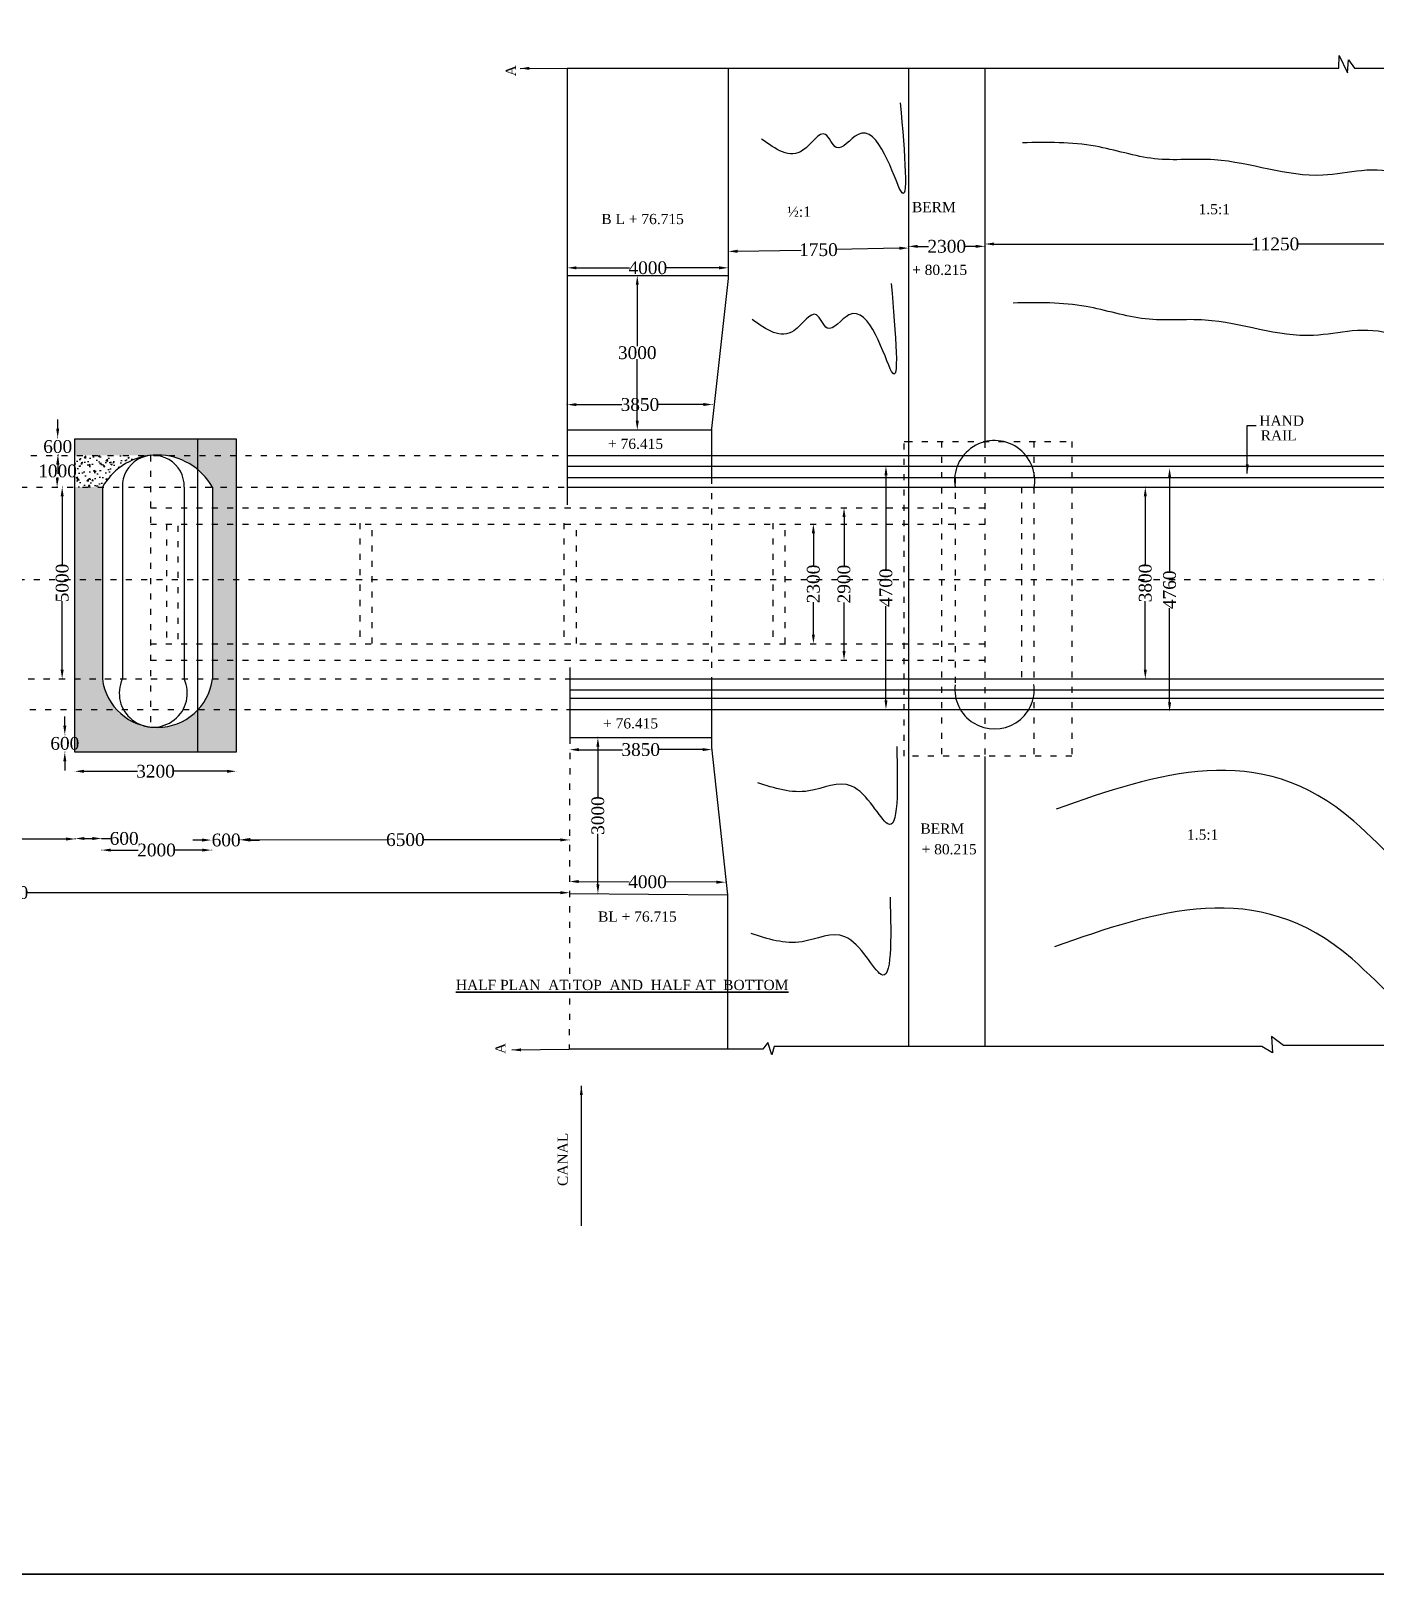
# Model space of a CAD drawing. Header units: millimetres. Extents: x 4400 to 80193, y -403 to 48046.
# Drawn here: x 22883 to 49171, y -403 to 29781 of the extents above; entities that cross this region are included whole.
import ezdxf

# ---------------------------------------------------------------- set-up
doc = ezdxf.new("R2010")
doc.units = ezdxf.units.MM
doc.header["$MEASUREMENT"] = 0
doc.linetypes.add('ACAD_ISO03W100', pattern=[30, 12, -18])
for name, color, linetype in [('DIM', 5, 'Continuous'), ('DO LINE', 3, 'Continuous'), ('DWG.LINE', 10, 'Continuous'), ('HATCH', 2, 'Continuous'), ('TEXT', 7, 'Continuous')]:
    doc.layers.add(name, color=color, linetype=linetype)
doc.layers.add('TITLE', color=7, linetype='Continuous', lineweight=30)
doc.styles.get("Standard").update_dxf_attribs({"font": 'TIMES.TTF', "height": 250})
doc.dimstyles.get("Standard").update_dxf_attribs({"dimtxt": 250, "dimasz": 180, "dimexe": 0.18, "dimexo": 0.0625, "dimgap": 0.09, "dimtad": 0, "dimtih": 1, "dimtoh": 1, "dimdec": 0, "dimzin": 0, "dimdsep": 46, "dimtxsty": 'Standard', "dimcen": 300, "dimclre": 256, "dimclrt": 4, "dimadec": 0, "dimazin": 0, "dimtfac": 1, "dimtdec": 0, "dimtofl": 0, "dimtmove": 0, "dimatfit": 3, "dimfxl": 5, "dimfxlon": 1, "dimtolj": 1, "dimtzin": 0, "dimarcsym": 0})
pattern_1 = [(50, (0, 0), (286.904, -25.1009), [30, -330]), (355, (0, 0), (-55.5005, 300.8769), [24, -264]), (100.4514, (23.9, -2.1), (231.4038, 275.7758), [25.496, -280.4568]), (46.1842, (0, 80), (426.8964, -66.2076), [45, -495]), (96.6356, (35.57, 74.5), (373.865, 389.647), [38.244, -420.685]), (351.1842, (0, 80), (373.865, 389.6474), [36, -396]), (21, (40, 60), (238.7628, -161.0476), [30, -330]), (326, (40, 60), (97.3261, 290.06), [24, -264]), (71.4514, (59.9, 46.58), (336.089, 129.0122), [25.496, -280.4568]), (37.5, (0, 0), (4.86394, 133.15754), [0, -260.8, 0, -268, 0, -265]), (7.5, (0, 0), (105.2278, 157.7647), [0, -152.8, 0, -254.8, 0, -101]), (327.5, (-89.2, 0), (213.52897, -9.02195), [0, -100, 0, -312, 0, -414]), (317.5, (-129.2, 0), (233.2745, 40.042), [0, -130, 0, -207.2, 0, -294])]

# ---------------------------------------------------------------- blocks, each defined once
blk = doc.blocks.new('*D44')
at = {"layer": 'Defpoints', "color": 0, "ltscale": 0.2}
for p in [(17207, 14016), (23752, 14016), (23752, 13975)]:
    blk.add_point(p, dxfattribs=at)
at = {"layer": 'DIM', "lineweight": -2, "ltscale": 0.2}
for p, q in [((17207, 13980), (17207, 13975)), ((23752, 13980), (23752, 13975))]:
    blk.add_line(p, q, dxfattribs=at)
at = {"layer": 'DIM', "color": 0, "lineweight": -2, "ltscale": 0.2}
for p, q in [((17387, 13975), (20125, 13975)), ((23572, 13975), (20834, 13975))]:
    blk.add_line(p, q, dxfattribs=at)
at = {"layer": 'DIM', "color": 0, "ltscale": 0.2}
for points in [[(17387, 14005), (17387, 13945), (17207, 13975)], [(23572, 14005), (23572, 13945), (23752, 13975)]]:
    blk.add_solid(points, dxfattribs=at)
at = {"layer": 'DIM', "color": 4, "ltscale": 0.2, "insert": (20479, 13975), "char_height": 250, "attachment_point": 5}
blk.add_mtext('\\A1;6800', dxfattribs=at)
blk = doc.blocks.new('*D45')
at = {"layer": 'Defpoints', "color": 0, "ltscale": 0.2}
for p in [(23752, 13975), (24266, 13985), (24266, 13975)]:
    blk.add_point(p, dxfattribs=at)
at = {"layer": 'DIM', "lineweight": -2, "ltscale": 0.2}
for p, q in [((23752, 13980), (23752, 13985)), ((24266, 13980), (24266, 13985))]:
    blk.add_line(p, q, dxfattribs=at)
at = {"layer": 'DIM', "color": 0, "lineweight": -2, "ltscale": 0.2}
for p, q in [((23932, 13985), (24086, 13985)), ((24266, 13985), (24446, 13985))]:
    blk.add_line(p, q, dxfattribs=at)
at = {"layer": 'DIM', "color": 0, "ltscale": 0.2}
for points in [[(23932, 14015), (23932, 13955), (23752, 13985)], [(24086, 14015), (24086, 13955), (24266, 13985)]]:
    blk.add_solid(points, dxfattribs=at)
at = {"layer": 'DIM', "color": 4, "ltscale": 0.2, "insert": (24708, 13985), "char_height": 250, "attachment_point": 5}
blk.add_mtext('\\A1;600', dxfattribs=at)
blk = doc.blocks.new('*D46')
at = {"layer": 'Defpoints', "color": 0, "ltscale": 0.2}
for p in [(24267, 13985), (26414, 13985), (26414, 13758)]:
    blk.add_point(p, dxfattribs=at)
at = {"layer": 'DIM', "lineweight": -2, "ltscale": 0.2}
for p, q in [((24267, 13763), (24267, 13758)), ((26414, 13763), (26414, 13758))]:
    blk.add_line(p, q, dxfattribs=at)
at = {"layer": 'DIM', "color": 0, "lineweight": -2, "ltscale": 0.2}
for p, q in [((24447, 13758), (24982, 13758)), ((26234, 13758), (25699, 13758))]:
    blk.add_line(p, q, dxfattribs=at)
at = {"layer": 'DIM', "color": 0, "ltscale": 0.2}
for points in [[(24447, 13788), (24447, 13728), (24267, 13758)], [(26234, 13788), (26234, 13728), (26414, 13758)]]:
    blk.add_solid(points, dxfattribs=at)
at = {"layer": 'DIM', "color": 4, "ltscale": 0.2, "insert": (25341, 13758), "char_height": 250, "attachment_point": 5}
blk.add_mtext('\\A1;2000', dxfattribs=at)
blk = doc.blocks.new('*D47')
at = {"layer": 'Defpoints', "color": 0, "ltscale": 0.2}
for p in [(26413, 13954), (26992, 13954), (26992, 13954)]:
    blk.add_point(p, dxfattribs=at)
at = {"layer": 'DIM', "color": 0, "lineweight": -2, "ltscale": 0.2}
for p, q in [((26233, 13954), (26053, 13954)), ((27172, 13954), (27352, 13954))]:
    blk.add_line(p, q, dxfattribs=at)
at = {"layer": 'DIM', "lineweight": -2, "ltscale": 0.2}
for p, q in [((26413, 13954), (26413, 13955)), ((26992, 13954), (26992, 13955))]:
    blk.add_line(p, q, dxfattribs=at)
at = {"layer": 'DIM', "color": 0, "ltscale": 0.2}
for points in [[(26233, 13984), (26233, 13924), (26413, 13954)], [(27172, 13984), (27172, 13924), (26992, 13954)]]:
    blk.add_solid(points, dxfattribs=at)
at = {"layer": 'DIM', "color": 4, "ltscale": 0.2, "insert": (26702, 13954), "char_height": 250, "attachment_point": 5}
blk.add_mtext('\\A1;600', dxfattribs=at)
blk = doc.blocks.new('*D48')
at = {"layer": 'Defpoints', "color": 0, "ltscale": 0.2}
for p in [(26996, 13954), (33418, 13957), (33418, 13945)]:
    blk.add_point(p, dxfattribs=at)
at = {"layer": 'DIM', "lineweight": -2, "ltscale": 0.2}
for p, q in [((26996, 13961), (26996, 13966)), ((33418, 13952), (33418, 13957))]:
    blk.add_line(p, q, dxfattribs=at)
at = {"layer": 'DIM', "color": 0, "lineweight": -2, "ltscale": 0.2}
for p, q in [((27176, 13966), (29853, 13962)), ((33238, 13957), (30562, 13961))]:
    blk.add_line(p, q, dxfattribs=at)
at = {"layer": 'DIM', "color": 0, "ltscale": 0.2}
for points in [[(27176, 13996), (27176, 13936), (26996, 13966)], [(33238, 13987), (33238, 13927), (33418, 13957)]]:
    blk.add_solid(points, dxfattribs=at)
at = {"layer": 'DIM', "color": 4, "ltscale": 0.2, "insert": (30207, 13961), "char_height": 250, "attachment_point": 5}
blk.add_mtext('\\A1;6500', dxfattribs=at)
blk = doc.blocks.new('*D49')
at = {"layer": 'Defpoints', "color": 0, "ltscale": 0.2}
for p in [(33421, 15722), (36198, 15724), (36198, 15724)]:
    blk.add_point(p, dxfattribs=at)
at = {"layer": 'DIM', "lineweight": -2, "ltscale": 0.2}
for p, q in [((33421, 15722), (33421, 15721)), ((36198, 15724), (36198, 15724))]:
    blk.add_line(p, q, dxfattribs=at)
at = {"layer": 'DIM', "color": 0, "lineweight": -2, "ltscale": 0.2}
for p, q in [((33601, 15722), (34454, 15722)), ((36018, 15724), (35165, 15723))]:
    blk.add_line(p, q, dxfattribs=at)
at = {"layer": 'DIM', "color": 0, "ltscale": 0.2}
for points in [[(33601, 15752), (33601, 15692), (33421, 15722)], [(36018, 15754), (36018, 15694), (36198, 15724)]]:
    blk.add_solid(points, dxfattribs=at)
at = {"layer": 'DIM', "color": 4, "ltscale": 0.2, "insert": (34809, 15723), "char_height": 250, "attachment_point": 5}
blk.add_mtext('\\A1;3850', dxfattribs=at)
blk = doc.blocks.new('*D50')
at = {"layer": 'Defpoints', "color": 0, "ltscale": 0.2}
for p in [(33996, 15958), (33972, 12908), (33996, 12908)]:
    blk.add_point(p, dxfattribs=at)
at = {"layer": 'DIM', "lineweight": -2, "ltscale": 0.2}
for p, q in [((33977, 15958), (33972, 15958)), ((33977, 12908), (33972, 12908))]:
    blk.add_line(p, q, dxfattribs=at)
at = {"layer": 'DIM', "color": 0, "lineweight": -2, "ltscale": 0.2}
for p, q in [((33972, 15778), (33972, 14788)), ((33972, 13088), (33972, 14078))]:
    blk.add_line(p, q, dxfattribs=at)
at = {"layer": 'DIM', "color": 0, "ltscale": 0.2}
for points in [[(33942, 15778), (34002, 15778), (33972, 15958)], [(33942, 13088), (34002, 13088), (33972, 12908)]]:
    blk.add_solid(points, dxfattribs=at)
at = {"layer": 'DIM', "color": 4, "ltscale": 0.2, "insert": (33972, 14433), "char_height": 250, "attachment_point": 5, "rotation": 90}
blk.add_mtext('\\A1;3000', dxfattribs=at)
blk = doc.blocks.new('*D51')
at = {"layer": 'Defpoints', "color": 0, "ltscale": 0.2}
for p in [(33417, 13212), (36469, 13197), (36469, 13130)]:
    blk.add_point(p, dxfattribs=at)
at = {"layer": 'DIM', "lineweight": -2, "ltscale": 0.2}
for p, q in [((33417, 13149), (33417, 13144)), ((36469, 13135), (36469, 13130))]:
    blk.add_line(p, q, dxfattribs=at)
at = {"layer": 'DIM', "color": 0, "lineweight": -2, "ltscale": 0.2}
for p, q in [((33597, 13143), (34583, 13139)), ((36289, 13131), (35303, 13135))]:
    blk.add_line(p, q, dxfattribs=at)
at = {"layer": 'DIM', "color": 0, "ltscale": 0.2}
for points in [[(33597, 13173), (33597, 13113), (33417, 13144)], [(36289, 13161), (36289, 13101), (36469, 13130)]]:
    blk.add_solid(points, dxfattribs=at)
at = {"layer": 'DIM', "color": 4, "ltscale": 0.2, "insert": (34943, 13137), "char_height": 250, "attachment_point": 5}
blk.add_mtext('\\A1;4000', dxfattribs=at)
blk = doc.blocks.new('*D52')
at = {"layer": 'Defpoints', "color": 0, "ltscale": 0.2}
for p in [(23743, 15675), (26898, 15675), (26898, 15299)]:
    blk.add_point(p, dxfattribs=at)
at = {"layer": 'DIM', "lineweight": -2, "ltscale": 0.2}
for p, q in [((23743, 15304), (23743, 15299)), ((26898, 15304), (26898, 15299))]:
    blk.add_line(p, q, dxfattribs=at)
at = {"layer": 'DIM', "color": 0, "lineweight": -2, "ltscale": 0.2}
for p, q in [((23923, 15299), (24966, 15299)), ((26718, 15299), (25676, 15299))]:
    blk.add_line(p, q, dxfattribs=at)
at = {"layer": 'DIM', "color": 0, "ltscale": 0.2}
for points in [[(23923, 15329), (23923, 15269), (23743, 15299)], [(26718, 15329), (26718, 15269), (26898, 15299)]]:
    blk.add_solid(points, dxfattribs=at)
at = {"layer": 'DIM', "color": 4, "ltscale": 0.2, "insert": (25321, 15299), "char_height": 250, "attachment_point": 5}
blk.add_mtext('\\A1;3200', dxfattribs=at)
blk = doc.blocks.new('*D53')
at = {"layer": 'Defpoints', "color": 0, "ltscale": 0.2}
for p in [(23547, 16014), (23743, 16014), (23743, 15675)]:
    blk.add_point(p, dxfattribs=at)
at = {"layer": 'DIM', "color": 0, "lineweight": -2, "ltscale": 0.2}
for p, q in [((23547, 16194), (23547, 16374)), ((23547, 15495), (23547, 15315))]:
    blk.add_line(p, q, dxfattribs=at)
at = {"layer": 'DIM', "lineweight": -2, "ltscale": 0.2}
for p, q in [((23552, 16014), (23547, 16014)), ((23552, 15675), (23547, 15675))]:
    blk.add_line(p, q, dxfattribs=at)
at = {"layer": 'DIM', "color": 0, "ltscale": 0.2}
for points in [[(23517, 16194), (23577, 16194), (23547, 16014)], [(23517, 15495), (23577, 15495), (23547, 15675)]]:
    blk.add_solid(points, dxfattribs=at)
at = {"layer": 'DIM', "color": 4, "ltscale": 0.2, "insert": (23547, 15844), "char_height": 250, "attachment_point": 5}
blk.add_mtext('\\A1;600', dxfattribs=at)
blk = doc.blocks.new('*D54')
at = {"layer": 'Defpoints', "color": 0, "ltscale": 0.2}
for p in [(23496, 20858), (23518, 20858), (23518, 17106)]:
    blk.add_point(p, dxfattribs=at)
at = {"layer": 'DIM', "lineweight": -2, "ltscale": 0.2}
for p, q in [((23501, 20858), (23496, 20858)), ((23500, 17106), (23495, 17106))]:
    blk.add_line(p, q, dxfattribs=at)
at = {"layer": 'DIM', "color": 0, "lineweight": -2, "ltscale": 0.2}
for p, q in [((23496, 20678), (23496, 19336)), ((23495, 17286), (23495, 18628))]:
    blk.add_line(p, q, dxfattribs=at)
at = {"layer": 'DIM', "color": 0, "ltscale": 0.2}
for points in [[(23466, 20678), (23526, 20678), (23496, 20858)], [(23465, 17286), (23525, 17286), (23495, 17106)]]:
    blk.add_solid(points, dxfattribs=at)
at = {"layer": 'DIM', "color": 4, "ltscale": 0.2, "insert": (23496, 18982), "char_height": 250, "attachment_point": 5, "rotation": 90}
blk.add_mtext('\\A1;5000', dxfattribs=at)
blk = doc.blocks.new('*D55')
at = {"layer": 'Defpoints', "color": 0, "ltscale": 0.2}
for p in [(23417, 21481), (23540, 21477), (23518, 20858)]:
    blk.add_point(p, dxfattribs=at)
at = {"layer": 'DIM', "lineweight": -2, "ltscale": 0.2}
for p, q in [((23422, 21481), (23416, 21481)), ((23400, 20862), (23394, 20862))]:
    blk.add_line(p, q, dxfattribs=at)
at = {"layer": 'DIM', "color": 0, "lineweight": -2, "ltscale": 0.2}
for p, q in [((23410, 21302), (23410, 21299)), ((23401, 21042), (23401, 21044))]:
    blk.add_line(p, q, dxfattribs=at)
at = {"layer": 'DIM', "color": 0, "ltscale": 0.2}
for points in [[(23380, 21303), (23440, 21300), (23417, 21481)], [(23371, 21043), (23431, 21041), (23395, 20862)]]:
    blk.add_solid(points, dxfattribs=at)
at = {"layer": 'DIM', "color": 4, "ltscale": 0.2, "insert": (23406, 21172), "char_height": 250, "attachment_point": 5}
blk.add_mtext('\\A1;1000', dxfattribs=at)
blk = doc.blocks.new('*D56')
at = {"layer": 'Defpoints', "color": 0, "ltscale": 0.2}
for p in [(23408, 21823), (23585, 21823), (23585, 21477)]:
    blk.add_point(p, dxfattribs=at)
at = {"layer": 'DIM', "color": 0, "lineweight": -2, "ltscale": 0.2}
for p, q in [((23408, 22003), (23408, 22183)), ((23408, 21297), (23408, 21117))]:
    blk.add_line(p, q, dxfattribs=at)
at = {"layer": 'DIM', "lineweight": -2, "ltscale": 0.2}
for p, q in [((23412, 21823), (23407, 21823)), ((23412, 21477), (23407, 21477))]:
    blk.add_line(p, q, dxfattribs=at)
at = {"layer": 'DIM', "color": 0, "ltscale": 0.2}
for points in [[(23378, 22003), (23438, 22003), (23408, 21823)], [(23378, 21297), (23438, 21297), (23408, 21477)]]:
    blk.add_solid(points, dxfattribs=at)
at = {"layer": 'DIM', "color": 4, "ltscale": 0.2, "insert": (23408, 21650), "char_height": 250, "attachment_point": 5}
blk.add_mtext('\\A1;600', dxfattribs=at)
blk = doc.blocks.new('*D57')
at = {"layer": 'Defpoints', "color": 0, "ltscale": 0.2}
for p in [(11306, 12926), (33417, 12924), (33417, 12924)]:
    blk.add_point(p, dxfattribs=at)
at = {"layer": 'DIM', "lineweight": -2, "ltscale": 0.2}
for p, q in [((11306, 12926), (11306, 12926)), ((33417, 12924), (33417, 12925))]:
    blk.add_line(p, q, dxfattribs=at)
at = {"layer": 'DIM', "color": 0, "lineweight": -2, "ltscale": 0.2}
for p, q in [((11486, 12926), (21910, 12925)), ((33237, 12925), (22812, 12925))]:
    blk.add_line(p, q, dxfattribs=at)
at = {"layer": 'DIM', "color": 0, "ltscale": 0.2}
for points in [[(11486, 12956), (11486, 12896), (11306, 12926)], [(33237, 12955), (33237, 12895), (33417, 12924)]]:
    blk.add_solid(points, dxfattribs=at)
at = {"layer": 'DIM', "color": 4, "ltscale": 0.2, "insert": (22361, 12925), "char_height": 250, "attachment_point": 5}
blk.add_mtext('\\A1;21760', dxfattribs=at)
blk = doc.blocks.new('*D58')
at = {"layer": 'Defpoints', "color": 0, "ltscale": 0.2}
for p in [(33373, 25200), (36522, 25200), (36522, 25146)]:
    blk.add_point(p, dxfattribs=at)
at = {"layer": 'DIM', "lineweight": -2, "ltscale": 0.2}
for p, q in [((33373, 25152), (33373, 25146)), ((36522, 25152), (36522, 25146))]:
    blk.add_line(p, q, dxfattribs=at)
at = {"layer": 'DIM', "color": 0, "lineweight": -2, "ltscale": 0.2}
for p, q in [((33553, 25146), (34588, 25146)), ((36342, 25146), (35308, 25146))]:
    blk.add_line(p, q, dxfattribs=at)
at = {"layer": 'DIM', "color": 0, "ltscale": 0.2}
for points in [[(33553, 25176), (33553, 25116), (33373, 25146)], [(36342, 25176), (36342, 25116), (36522, 25146)]]:
    blk.add_solid(points, dxfattribs=at)
at = {"layer": 'DIM', "color": 4, "ltscale": 0.2, "insert": (34948, 25146), "char_height": 250, "attachment_point": 5}
blk.add_mtext('\\A1;4000', dxfattribs=at)
blk = doc.blocks.new('*D59')
at = {"layer": 'Defpoints', "color": 0, "ltscale": 0.2}
for p in [(34742, 24994), (34742, 24994), (34742, 21975)]:
    blk.add_point(p, dxfattribs=at)
at = {"layer": 'DIM', "lineweight": -2, "ltscale": 0.2}
for p, q in [((34742, 24994), (34742, 24994)), ((34742, 21975), (34742, 21975))]:
    blk.add_line(p, q, dxfattribs=at)
at = {"layer": 'DIM', "color": 0, "lineweight": -2, "ltscale": 0.2}
for p, q in [((34742, 24814), (34742, 23612)), ((34742, 22155), (34742, 23357))]:
    blk.add_line(p, q, dxfattribs=at)
at = {"layer": 'DIM', "color": 0, "ltscale": 0.2}
for points in [[(34712, 24814), (34772, 24814), (34742, 24994)], [(34712, 22155), (34772, 22155), (34742, 21975)]]:
    blk.add_solid(points, dxfattribs=at)
at = {"layer": 'DIM', "color": 4, "ltscale": 0.2, "insert": (34742, 23485), "char_height": 250, "attachment_point": 5}
blk.add_mtext('\\A1;3000', dxfattribs=at)
blk = doc.blocks.new('*D60')
at = {"layer": 'Defpoints', "color": 0, "ltscale": 0.2}
for p in [(36216, 22474), (33373, 22200), (36216, 22204)]:
    blk.add_point(p, dxfattribs=at)
at = {"layer": 'DIM', "lineweight": -2, "ltscale": 0.2}
for p, q in [((33373, 22465), (33373, 22471)), ((36216, 22469), (36216, 22474))]:
    blk.add_line(p, q, dxfattribs=at)
at = {"layer": 'DIM', "color": 0, "lineweight": -2, "ltscale": 0.2}
for p, q in [((33553, 22471), (34439, 22472)), ((36036, 22473), (35149, 22472))]:
    blk.add_line(p, q, dxfattribs=at)
at = {"layer": 'DIM', "color": 0, "ltscale": 0.2}
for points in [[(33553, 22501), (33553, 22441), (33373, 22470)], [(36035, 22503), (36036, 22443), (36216, 22474)]]:
    blk.add_solid(points, dxfattribs=at)
at = {"layer": 'DIM', "color": 4, "ltscale": 0.2, "insert": (34794, 22472), "char_height": 250, "attachment_point": 5}
blk.add_mtext('\\A1;3850', dxfattribs=at)
blk = doc.blocks.new('*D61')
at = {"layer": 'Defpoints', "color": 0, "ltscale": 0.2}
for p in [(36522, 25467), (40048, 25533), (40048, 25533)]:
    blk.add_point(p, dxfattribs=at)
at = {"layer": 'DIM', "lineweight": -2, "ltscale": 0.2}
for p, q in [((36522, 25467), (36522, 25467)), ((40048, 25533), (40048, 25533))]:
    blk.add_line(p, q, dxfattribs=at)
at = {"layer": 'DIM', "color": 0, "lineweight": -2, "ltscale": 0.2}
for p, q in [((36702, 25470), (37944, 25494)), ((39868, 25530), (38626, 25506))]:
    blk.add_line(p, q, dxfattribs=at)
at = {"layer": 'DIM', "color": 0, "ltscale": 0.2}
for points in [[(36702, 25500), (36703, 25440), (36522, 25467)], [(39867, 25560), (39869, 25500), (40048, 25533)]]:
    blk.add_solid(points, dxfattribs=at)
at = {"layer": 'DIM', "color": 4, "ltscale": 0.2, "insert": (38285, 25500), "char_height": 250, "attachment_point": 5}
blk.add_mtext('\\A1;1750', dxfattribs=at)
blk = doc.blocks.new('*D62')
at = {"layer": 'Defpoints', "color": 0, "ltscale": 0.2}
for p in [(40048, 25533), (41541, 25566), (41541, 25533)]:
    blk.add_point(p, dxfattribs=at)
at = {"layer": 'DIM', "lineweight": -2, "ltscale": 0.2}
for p, q in [((40048, 25562), (40048, 25567)), ((41541, 25562), (41541, 25567))]:
    blk.add_line(p, q, dxfattribs=at)
at = {"layer": 'DIM', "color": 0, "lineweight": -2, "ltscale": 0.2}
for p, q in [((40228, 25566), (40436, 25566)), ((41361, 25566), (41153, 25566))]:
    blk.add_line(p, q, dxfattribs=at)
at = {"layer": 'DIM', "color": 0, "ltscale": 0.2}
for points in [[(40228, 25596), (40228, 25536), (40048, 25566)], [(41361, 25596), (41361, 25536), (41541, 25566)]]:
    blk.add_solid(points, dxfattribs=at)
at = {"layer": 'DIM', "color": 4, "ltscale": 0.2, "insert": (40794, 25566), "char_height": 250, "attachment_point": 5}
blk.add_mtext('\\A1;2300', dxfattribs=at)
blk = doc.blocks.new('*D63')
at = {"layer": 'Defpoints', "color": 0, "ltscale": 0.2}
for p in [(41541, 25562), (52891, 25612), (52891, 25562)]:
    blk.add_point(p, dxfattribs=at)
at = {"layer": 'DIM', "lineweight": -2, "ltscale": 0.2}
for p, q in [((41541, 25606), (41541, 25612)), ((52891, 25606), (52891, 25612))]:
    blk.add_line(p, q, dxfattribs=at)
at = {"layer": 'DIM', "color": 0, "lineweight": -2, "ltscale": 0.2}
for p, q in [((41721, 25612), (46783, 25612)), ((52711, 25612), (47649, 25612))]:
    blk.add_line(p, q, dxfattribs=at)
at = {"layer": 'DIM', "color": 0, "ltscale": 0.2}
for points in [[(41721, 25642), (41721, 25582), (41541, 25612)], [(52711, 25642), (52711, 25582), (52891, 25612)]]:
    blk.add_solid(points, dxfattribs=at)
at = {"layer": 'DIM', "color": 4, "ltscale": 0.2, "insert": (47216, 25612), "char_height": 250, "attachment_point": 5}
blk.add_mtext('\\A1;11250', dxfattribs=at)
blk = doc.blocks.new('*D80')
at = {"layer": 'Defpoints', "color": 0, "ltscale": 0.2}
for p in [(38116, 20134), (38186, 20134), (38116, 17793)]:
    blk.add_point(p, dxfattribs=at)
at = {"layer": 'DIM', "lineweight": -2, "ltscale": 0.2}
for p, q in [((38181, 20134), (38186, 20134)), ((38181, 17793), (38186, 17793))]:
    blk.add_line(p, q, dxfattribs=at)
at = {"layer": 'DIM', "color": 0, "lineweight": -2, "ltscale": 0.2}
for p, q in [((38186, 19954), (38186, 19322)), ((38186, 17973), (38186, 18605))]:
    blk.add_line(p, q, dxfattribs=at)
at = {"layer": 'DIM', "color": 0, "ltscale": 0.2}
for points in [[(38156, 19954), (38216, 19954), (38186, 20134)], [(38156, 17973), (38216, 17973), (38186, 17793)]]:
    blk.add_solid(points, dxfattribs=at)
at = {"layer": 'DIM', "color": 4, "ltscale": 0.2, "insert": (38186, 18963), "char_height": 250, "attachment_point": 5, "rotation": 90}
blk.add_mtext('\\A1;2300', dxfattribs=at)
blk = doc.blocks.new('*D81')
at = {"layer": 'Defpoints', "color": 0, "ltscale": 0.2}
for p in [(38709, 20452), (38785, 20452), (38709, 17471)]:
    blk.add_point(p, dxfattribs=at)
at = {"layer": 'DIM', "lineweight": -2, "ltscale": 0.2}
for p, q in [((38780, 20452), (38785, 20452)), ((38780, 17471), (38785, 17471))]:
    blk.add_line(p, q, dxfattribs=at)
at = {"layer": 'DIM', "color": 0, "lineweight": -2, "ltscale": 0.2}
for p, q in [((38785, 20272), (38785, 19320)), ((38785, 17651), (38785, 18603))]:
    blk.add_line(p, q, dxfattribs=at)
at = {"layer": 'DIM', "color": 0, "ltscale": 0.2}
for points in [[(38755, 20272), (38815, 20272), (38785, 20452)], [(38755, 17651), (38815, 17651), (38785, 17471)]]:
    blk.add_solid(points, dxfattribs=at)
at = {"layer": 'DIM', "color": 4, "ltscale": 0.2, "insert": (38785, 18961), "char_height": 250, "attachment_point": 5, "rotation": 90}
blk.add_mtext('\\A1;2900', dxfattribs=at)
blk = doc.blocks.new('*D82')
at = {"layer": 'Defpoints', "color": 0, "ltscale": 0.2}
for p in [(39228, 21270), (39605, 21270), (39228, 16510)]:
    blk.add_point(p, dxfattribs=at)
at = {"layer": 'DIM', "lineweight": -2, "ltscale": 0.2}
for p, q in [((39600, 21270), (39606, 21270)), ((39600, 16510), (39606, 16510))]:
    blk.add_line(p, q, dxfattribs=at)
at = {"layer": 'DIM', "color": 0, "lineweight": -2, "ltscale": 0.2}
for p, q in [((39605, 21090), (39605, 19249)), ((39605, 16690), (39605, 18530))]:
    blk.add_line(p, q, dxfattribs=at)
at = {"layer": 'DIM', "color": 0, "ltscale": 0.2}
for points in [[(39576, 21090), (39636, 21090), (39605, 21270)], [(39576, 16690), (39636, 16690), (39605, 16510)]]:
    blk.add_solid(points, dxfattribs=at)
at = {"layer": 'DIM', "color": 4, "ltscale": 0.2, "insert": (39605, 18890), "char_height": 250, "attachment_point": 5, "rotation": 90}
blk.add_mtext('\\A1;4700', dxfattribs=at)
blk = doc.blocks.new('*D83')
at = {"layer": 'Defpoints', "color": 0, "ltscale": 0.2}
for p in [(44677, 20858), (44705, 20858), (44705, 17106)]:
    blk.add_point(p, dxfattribs=at)
at = {"layer": 'DIM', "lineweight": -2, "ltscale": 0.2}
for p, q in [((44682, 20858), (44677, 20858)), ((44682, 17106), (44677, 17106))]:
    blk.add_line(p, q, dxfattribs=at)
at = {"layer": 'DIM', "color": 0, "lineweight": -2, "ltscale": 0.2}
for p, q in [((44677, 20678), (44677, 19337)), ((44677, 17286), (44677, 18627))]:
    blk.add_line(p, q, dxfattribs=at)
at = {"layer": 'DIM', "color": 0, "ltscale": 0.2}
for points in [[(44647, 20678), (44707, 20678), (44677, 20858)], [(44647, 17286), (44707, 17286), (44677, 17106)]]:
    blk.add_solid(points, dxfattribs=at)
at = {"layer": 'DIM', "color": 4, "ltscale": 0.2, "insert": (44677, 18982), "char_height": 250, "attachment_point": 5, "rotation": 90}
blk.add_mtext('\\A1;3800', dxfattribs=at)
blk = doc.blocks.new('*D84')
at = {"layer": 'Defpoints', "color": 0, "ltscale": 0.2}
for p in [(44563, 21229), (44563, 16469), (45152, 16469)]:
    blk.add_point(p, dxfattribs=at)
at = {"layer": 'DIM', "lineweight": -2, "ltscale": 0.2}
for p, q in [((45148, 21229), (45153, 21229)), ((45148, 16469), (45153, 16469))]:
    blk.add_line(p, q, dxfattribs=at)
at = {"layer": 'DIM', "color": 0, "lineweight": -2, "ltscale": 0.2}
for p, q in [((45152, 21049), (45152, 19208)), ((45152, 16649), (45152, 18489))]:
    blk.add_line(p, q, dxfattribs=at)
at = {"layer": 'DIM', "color": 0, "ltscale": 0.2}
for points in [[(45122, 21049), (45182, 21049), (45152, 21229)], [(45122, 16649), (45182, 16649), (45152, 16469)]]:
    blk.add_solid(points, dxfattribs=at)
at = {"layer": 'DIM', "color": 4, "ltscale": 0.2, "insert": (45152, 18849), "char_height": 250, "attachment_point": 5, "rotation": 90}
blk.add_mtext('\\A1;4760', dxfattribs=at)

msp = doc.modelspace()

# ---------------------------------------------------------------- hatches: boundary and pattern name
at = {"layer": 'HATCH', "ltscale": 0.2}
h = msp.add_hatch(dxfattribs=at)
h.set_pattern_fill('AR-CONC', color=256, scale=40, style=0)
h.set_pattern_definition(pattern_1)
h.paths.add_polyline_path([(24281.8, 20857.7), (23743.5, 20857.7), (23743.5, 19050.1), (24281.8, 19050.1)])
h.paths.add_polyline_path([(23743.5, 17106.4), (24281.8, 17106.4), (24281.8, 19050.1), (23743.5, 19050.1)])
h.paths.add_polyline_path([(23743.5, 16509.6), (24558, 16509.6, -0.1552106), (24281.8, 17106.4), (23743.5, 17106.4)])
h.paths.add_polyline_path([(26143.6, 15675.3), (26143.1, 16493.4, -0.2357271), (25231.4, 16164.8, -0.0624383), (25068.9, 16196.6, -0.140796), (24558, 16509.6), (23743.5, 16509.6), (23743.5, 15675.3)])
h.paths.add_polyline_path([(26143.6, 15675.3), (26898.4, 15675.3), (26898.4, 16509.6), (26158.2, 16509.6, -0.0051186), (26143.1, 16493.4)])
h.paths.add_polyline_path([(26158.2, 16509.6), (26898.4, 16509.6), (26898.4, 17106.4), (26434.5, 17106.4, -0.1552106)])
h.paths.add_polyline_path([(26898.4, 17106.4), (26898.4, 17470.8), (26434.5, 17470.8), (26434.5, 17106.4)])
h.paths.add_polyline_path([(26898.4, 17470.8), (26898.4, 17792.6), (26434.5, 17792.6), (26434.5, 17470.8)])
h.paths.add_polyline_path([(26898.4, 19050.1), (26434.5, 19050.1), (26434.5, 17792.6), (26898.4, 17792.6)])
h.paths.add_polyline_path([(26898.4, 20133.8), (26434.5, 20133.8), (26434.5, 19050.1), (26898.4, 19050.1)])
h.paths.add_polyline_path([(26898.4, 20133.8), (26898.4, 20452), (26434.5, 20452), (26434.5, 20133.8)])
h.paths.add_polyline_path([(26434.5, 20857.7), (26434.5, 20452), (26898.4, 20452), (26898.4, 20857.7)])
h.paths.add_polyline_path([(26898.4, 21477), (26140, 21477), (26140.2, 21206.1, -0.0929453), (26434.5, 20857.7), (26898.4, 20857.7)])
h.paths.add_polyline_path([(26139.8, 21800.7), (26140, 21477), (26898.4, 21477), (26898.4, 21800.7)])
h.paths.add_polyline_path([(23743.5, 21800.7), (23743.5, 21477), (25221, 21477, -0.0555698), (25495.2, 21477), (26140, 21477), (26139.8, 21800.7)])
h.paths.add_polyline_path([(26140.2, 21206.1), (26140, 21477), (25495.2, 21477, -0.1442734)])
h = msp.add_hatch(dxfattribs=at)
h.set_pattern_fill('AR-CONC', color=256, scale=40, style=0)
h.set_pattern_definition(pattern_1)
h.paths.add_polyline_path([(24281.8, 20857.7, -0.2312533), (25178.3, 21471.5, -0.0178089), (25221, 21477), (23743.5, 21477), (23743.5, 20857.7)])

# ---------------------------------------------------------------- linework, layer by layer
at = {"layer": 'DO LINE', "linetype": 'ACAD_ISO03W100', "ltscale": 10}
for points in [[(40006.7, 21751.2), (43243, 21751.2), (43243, 15592.5), (39963.4, 15592.5), (39963.4, 21751.2), (40006.7, 21751.2)], [(40689.8, 21751.2), (40689.8, 15592.5)], [(41540.7, 21745.2), (41540.7, 15591.6)], [(42499.1, 21751.2), (42499.1, 15592.5)], [(11779.4, 21477), (33373.4, 21477)], [(25221, 21477), (25221, 16165.6)], [(16093, 20857.7), (33373.4, 20857.7)], [(36193.1, 21042.2), (36193.1, 17055.3)], [(40956.5, 21046.4), (40956.5, 16989.7)], [(42253, 20857.7), (42253, 16998.1)], [(25221, 20452), (41540.7, 20452)], [(25221, 20133.8), (41540.7, 20133.8)], [(25537.3, 20133.8), (25537.3, 17792.6)], [(25754.4, 20100.4), (25754.4, 17792.6)], [(29313.4, 20152), (29313.4, 17766.1)], [(29555.4, 17798.5), (29555.4, 20173.6)], [(33308.7, 20152), (33308.7, 17766.1)], [(33550.7, 17798.5), (33550.7, 20173.6)], [(37394.4, 20152), (37394.4, 17766.1)], [(37636.4, 17798.5), (37636.4, 20173.6)], [(10038.9, 19050.1), (61036.7, 19050.1)], [(25221, 17792.6), (41540.7, 17792.6)], [(25221, 17470.8), (41540.7, 17470.8)], [(17132.5, 17106.4), (33421, 17106.4)], [(11761.2, 16509.6), (33421, 16509.6)], [(33421, 15958.2), (33412.6, 9867.7)]]:
    msp.add_lwpolyline(points, dxfattribs=at)
at = {"layer": 'DWG.LINE', "ltscale": 0.2}
for points in [[(33373.4, 29052), (48458.4, 29052), (48464.9, 29296.4), (48627.8, 28957.7), (48647.4, 29211.7), (48764.8, 29048.9), (48764.8, 29048.9), (58802.2, 29048.9)], [(33373.4, 29052), (33373.4, 20512.7)], [(36522.1, 29052), (36522.1, 24934.6), (36193.1, 22001), (36193.1, 21042.2)], [(40048, 29052), (40048, 9915.4)], [(41540.7, 29052), (41540.7, 21745.2)], [(33373.4, 24994.3), (36522.1, 24994.3)], [(26139.8, 21800.7), (26143.6, 15675.3)], [(33373.4, 21974.7), (36193.1, 21974.7)], [(33373.4, 21477), (51218, 21477)], [(33373.4, 21269.5), (51221.8, 21269.5)], [(24281.8, 20857.7), (24281.8, 17106.4)], [(24672.3, 20857.7), (24672.3, 17106.4)], [(25881.9, 20857.7), (25881.9, 17106.4)], [(26434.5, 20857.7), (26434.5, 17106.4)], [(33373.4, 21046.4), (51215.8, 21046.4)], [(33373.4, 20857.7), (54915.1, 20857.7)], [(33421, 17327.7), (33421, 15958.2), (36193.1, 15958.2)], [(33421, 17106.4), (55366.8, 17106.4)], [(36193.1, 17055.3), (36193.1, 15771.1)], [(33421, 16895.3), (51215.8, 16895.3)], [(33421, 16728.8), (51215.8, 16728.8)], [(33421, 16509.6), (51206.3, 16509.6)], [(36193.1, 15771.1), (36503.6, 12879.9), (36503.6, 9867.7)], [(41540.7, 15591.6), (41540.7, 9915.4)], [(33416.8, 12907.3), (36503.6, 12879.9)], [(59488.1, 9937.9), (47380.8, 9937.9), (47146.3, 10114), (47161.6, 9795.7), (46955.2, 9915.4), (37421.3, 9915.4), (37370.7, 9756.5), (37292.9, 9993.5), (37196.6, 9867.7), (33412.6, 9867.7)]]:
    msp.add_lwpolyline(points, dxfattribs=at)
msp.add_lwpolyline([(23743.5, 21800.7), (26898.4, 21800.7), (26898.4, 15675.3), (23743.5, 15675.3)], close=True, dxfattribs=at)
for centre, radius, start, end in [((41730.3, 20984.4), 784, 348.6967, 189.30094), ((25358.1, 20247.2), 1237.4, 29.5598, 150.4402), ((25277.1, 20874.6), 605, 358.39891, 181.60109), ((25358.1, 17242.2), 1084.9, 187.19032, 352.80968), ((25277.1, 16828.7), 665.5, 155.33587, 24.66413), ((41728.3, 16903.9), 776.5, 173.65466, 6.90535)]:
    msp.add_arc(centre, radius, start, end, dxfattribs=at)
at = {"layer": 'HATCH', "ltscale": 0.2}
for points in [[(39885.7, 28373.1), (39893.1, 26650.5), (39059.1, 27756.5), (38634.5, 27498.9), (38422.3, 27756.5), (37982.5, 27445.9), (37169.4, 27665.7)], [(52367.3, 28314.5), (52022.2, 26001.1), (51309.8, 27380.3), (50630.7, 26790.8), (49717.9, 26968.8), (48905.3, 27046.6), (48148.4, 26957.6), (46028, 27257.9), (44859.2, 27280.2), (43701.5, 27524.9), (42276.7, 27591.6)], [(52185.4, 25180.6), (51840.3, 22867.2), (51127.9, 24246.4), (50448.9, 23656.9), (49536.1, 23834.9), (48723.5, 23912.7), (47966.5, 23823.7), (45846.2, 24124), (44677.4, 24146.3), (43519.7, 24391), (42094.8, 24457.7)], [(39708.1, 24842.6), (39715.5, 23120), (38881.5, 24226), (38457, 23968.4), (38244.7, 24226), (37804.9, 23915.4), (36991.8, 24135.2)], [(39815.7, 15782.5), (39638.7, 14271.3), (38930.7, 15010.8), (38094, 14914.4), (37096.4, 15075.1)], [(52163.4, 14615.5), (52199.9, 13080.6), (51322.1, 14615.5), (50426, 13336.4), (48756.1, 14323.6), (42934.9, 14561.2)], [(52128.7, 11922.5), (52165.3, 10387.6), (51287.5, 11922.5), (50391.4, 10643.4), (48721.5, 11630.6), (42900.2, 11868.2)], [(39686.5, 12834.3), (39509.5, 11323.1), (38801.5, 12062.6), (37964.8, 11966.2), (36967.2, 12126.9)]]:
    msp.add_spline(points, degree=3, dxfattribs=at)
at = {"layer": 'TITLE', "ltscale": 0.2}
msp.add_lwpolyline([(4399.5, 48045.5), (80116, 48045.5), (80116, -403), (4399.5, -403)], close=True, dxfattribs=at)

# ---------------------------------------------------------------- texts
at = {"layer": 'TEXT'}
for s, p in [('A', (32369.3, 28892.2)), ('A', (32164.8, 9771.2)), ('CANAL', (33383.3, 7188.2))]:
    msp.add_text(s, height=200, rotation=90, dxfattribs=at).set_placement(p)
for s, p in [('½:1', (37675.2, 26144.7)), ('BERM', (40114.2, 26233.2)), ('1.5:1', (45719.7, 26194.2)), ('B L + 76.715', (34039.2, 26001.2)), ('+ 80.215', (40116.7, 25006.7)), ('HAND', (46906.7, 22057.7)), ('+ 76.415', (34170.2, 21604.7)), ('RAIL', (46933.2, 21769.2)), ('+ 76.415', (34072.7, 16137.7)), ('BERM', (40278.7, 14079.2)), ('1.5:1', (45492.7, 13961.7)), ('+ 80.215', (40302.2, 13674.7)), ('BL + 76.715', (33974.7, 12357.7))]:
    msp.add_text(s, height=200, dxfattribs=at).set_placement(p)
at = {"layer": 'TITLE'}
msp.add_text('%%UHALF PLAN  AT TOP  AND  HALF AT  BOTTOM', height=200, dxfattribs=at).set_placement((31194.7, 11020.7))

# ---------------------------------------------------------------- dimensions: what is measured, and where the dimension line sits
at = {"layer": 'DIM', "ltscale": 0.2}
for p1, p2, distance, text, picture, middle in [((36522.1, 25467), (40048, 25533), 0, '1750', '*D61', (38285, 25500)), ((40048, 25532.8), (41540.7, 25532.8), 33.7, '2300', '*D62', (40794.3, 25566.5)), ((41540.7, 25561.5), (52891.3, 25561.5), 50, '11250', '*D63', (47216, 25611.5)), ((33373.4, 25199.5), (36522.1, 25199.5), -53, '4000', '*D58', (34947.7, 25146.5)), ((34742.5, 21974.7), (34742.5, 24994.3), 0, '3000', '*D59', (34742.5, 23484.5)), ((33373.4, 22200.5), (36215.8, 22203.5), 270, '3850', '*D60', (34794.3, 22472)), ((23585, 21477), (23585, 21823), 177.5, '600', '*D56', (23407.5, 21650)), ((23518.5, 20857.7), (23540.5, 21477), 123.9, '1000', '*D55', (23405.7, 21171.7)), ((23743.5, 15675.3), (23743.5, 16013.5), 196.5, '600', '*D53', (23547, 15844.4)), ((33420.7, 15721.5), (36198.1, 15724.1), 0, '3850', '*D49', (34809.4, 15722.8)), ((23743.5, 15675.3), (26898.4, 15675.3), -376.3, '3200', '*D52', (25320.9, 15299)), ((17207, 14015.5), (23751.5, 14015.5), -40.5, '6800', '*D44', (20479.2, 13975)), ((23751.5, 13974.8), (24265.5, 13974.8), 10.2, '600', '*D45', (24707.9, 13985)), ((26413, 13953.7), (26991.5, 13953.7), 0.8, '600', '*D47', (26702.3, 13954.5)), ((26996.4, 13953.7), (33418.2, 13944.8), 12.2, '6500', '*D48', (30207.3, 13961.4)), ((33417.2, 13212), (36469.5, 13197.4), -67.7, '4000', '*D51', (34943, 13137)), ((11306, 12926), (33416.8, 12924.5), 0, '21760', '*D57', (22361.4, 12925.2))]:
    dim = msp.add_aligned_dim(p1=p1, p2=p2, distance=distance, text=text, dimstyle='Standard', dxfattribs=at)
    dim.commit()
    dim.dimension.update_dxf_attribs({"geometry": picture, "text_midpoint": middle})
for p1, p2, distance, text, picture, middle in [((39227.5, 16509.6), (39227.5, 21269.5), -378, '4700', '*D82', (39605.5, 18889.6)), ((23517.5, 17106.4), (23518.5, 20857.7), 22.5, '5000', '*D54', (23495.5, 18982.1)), ((44705, 17106.4), (44705, 20857.7), 28, '3800', '*D83', (44677, 18982.1)), ((38709, 17470.8), (38709, 20452), -76, '2900', '*D81', (38785, 18961.4)), ((38115.5, 17792.6), (38115.5, 20133.8), -70.5, '2300', '*D80', (38186, 18963.2)), ((33996, 15958.2), (33996, 12907.5), -24, '3000', '*D50', (33972, 14432.8))]:
    dim = msp.add_aligned_dim(p1=p1, p2=p2, distance=distance, text=text, dimstyle='Standard', dxfattribs=at)
    dim.commit()
    dim.dimension.update_dxf_attribs({"geometry": picture, "text_midpoint": middle, "text_rotation": 90})
dim = msp.add_aligned_dim(p1=(44563, 21228.5), p2=(44563, 16468.6), distance=589.5, dimstyle='Standard', dxfattribs=at)
dim.commit()
dim.dimension.update_dxf_attribs({"geometry": '*D84', "text_midpoint": (45152.5, 18848.6), "text_rotation": 90})
dim = msp.add_linear_dim(base=(26414.5, 13758.5), p1=(24267, 13985.2), p2=(26414.5, 13985.2), angle=0, text='2000', dimstyle='Standard', dxfattribs=at)
dim.commit()
dim.dimension.update_dxf_attribs({"geometry": '*D46', "text_midpoint": (25340.7, 13758.5), "dimtype": 161})

# ---------------------------------------------------------------- leaders
for points in [[(32451.5, 29046.5), (33373.4, 29052)], [(46671.5, 21120.5), (46671.5, 22061.5), (46845.5, 22061.5)], [(32289.5, 9848.5), (33412.6, 9867.7)], [(33648, 9149), (33648, 6408.5)]]:
    msp.add_leader(points, dimstyle='Standard', override={"dimgap": 0.09, "dimtad": 0}, dxfattribs=at)

doc.saveas('drawing.dxf')
